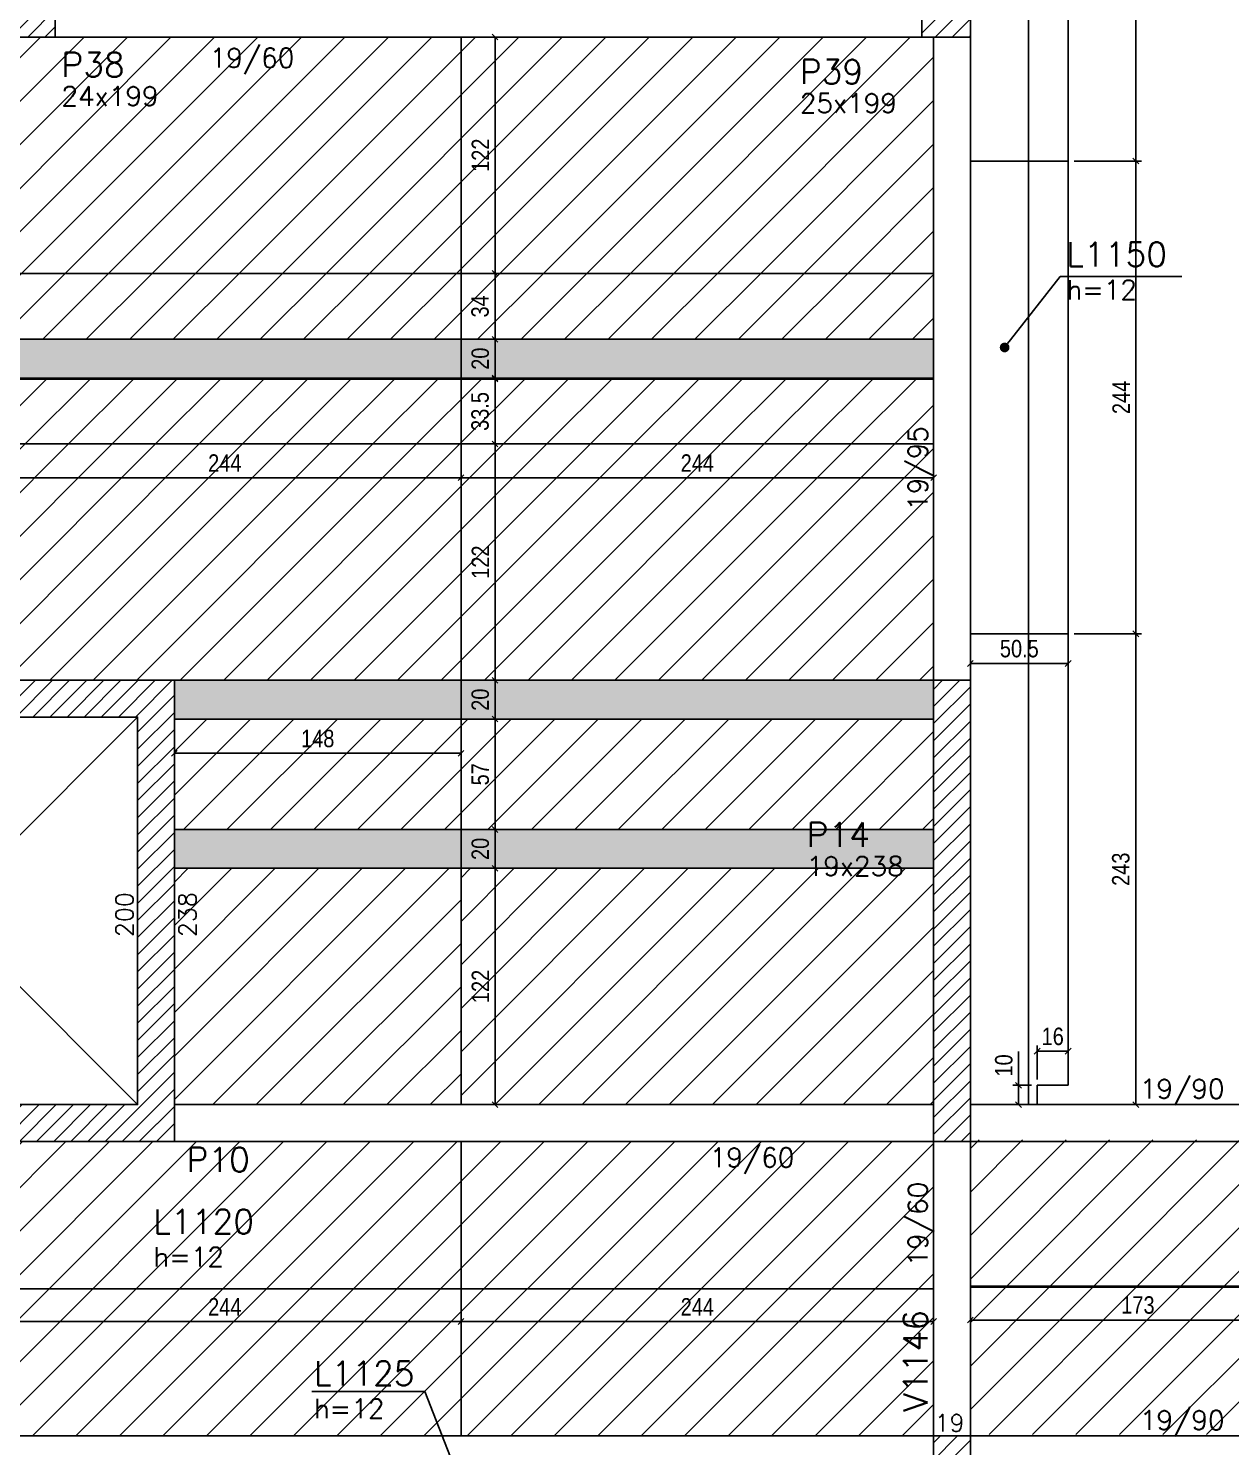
# Model space of a CAD drawing. Extents: x 1860 to 8661, y -614 to 3008.
# Drawn here: x 4075 to 4696, y 1125 to 1857 of the extents above; entities that cross this region are included whole.
import ezdxf
from ezdxf import colors
from ezdxf.entities.mleader import LeaderData, LeaderLine
from ezdxf.math import Vec2, Vec3

# ---------------------------------------------------------------- set-up
doc = ezdxf.new("R2010")
doc.units = 0
for name, color, linetype in [('242', 12, 'Continuous'), ('COTA', 241, 'Continuous'), ('F-AUX-RED', 1, 'Continuous'), ('F-LAJES', 3, 'Continuous'), ('F-LAJES-DIM', 2, 'Continuous'), ('F-LAJES-NOME', 4, 'Continuous'), ('F-PILARES-DIM', 172, 'Continuous'), ('F-PILARES-HACH', 174, 'Continuous'), ('F-PILARES-NOME', 170, 'Continuous'), ('F-PILARES-S', 170, 'Continuous'), ('F-VIGAS', 3, 'Continuous'), ('F-VIGAS-DIM', 2, 'Continuous'), ('F-VIGAS-NOME', 4, 'Continuous'), ('F-VÃO', 1, 'Continuous'), ('Painéis', 200, 'Continuous')]:
    doc.layers.add(name, color=color, linetype=linetype)
doc.layers.add('Hachura', color=251, linetype='Continuous', lineweight=9)
doc.styles.add('COTA TECNICA-50', font='techl___.ttf', dxfattribs={"height": 9})
doc.styles.add('MCP', font='romans.shx')
doc.styles.get("Standard").update_dxf_attribs({"font": 'arial.ttf'})
doc.dimstyles.new('COTA PAINEL-50', dxfattribs={"dimtxt": 9, "dimasz": 3, "dimexe": 3, "dimexo": 3, "dimgap": 3, "dimtad": 1, "dimdec": 1, "dimzin": 12, "dimdsep": 46, "dimtxsty": 'COTA TECNICA-50', "dimblk1": 'OBLIQUE', "dimblk2": 'OBLIQUE', "dimsah": 1, "dimcen": 0.9, "dimclrd": 4, "dimclre": 4, "dimclrt": 240, "dimadec": 1, "dimazin": 3, "dimtfac": 1, "dimtdec": 1, "dimtmove": 0, "dimatfit": 3, "dimfxl": 1, "dimtolj": 1, "dimtzin": 12, "dimarcsym": 0})
pattern_1 = [(45, (3946.89, 636.7516), (-4.419417, 4.419417), [])]
pattern_2 = [(45, (0, 127.807), (-11.22532, 11.22532), [])]

# ---------------------------------------------------------------- blocks, each defined once
blk = doc.blocks.new('_Dot')
at = {"color": 0, "linetype": 'ByBlock', "lineweight": -2}
blk.add_line((-0.5, 0), (-1, 0), dxfattribs=at)
at = {"color": 0, "linetype": 'ByBlock', "const_width": 0.5}
blk.add_lwpolyline([(-0.25, 0, 1), (0.25, 0, 1)], format="xyb", close=True, dxfattribs=at)
blk = doc.blocks.new('_Oblique')
at = {"color": 0, "linetype": 'ByBlock', "lineweight": -2}
blk.add_line((-0.5, -0.5), (0.5, 0.5), dxfattribs=at)
blk = doc.blocks.new('*D814')
at = {"layer": 'COTA', "color": 4, "lineweight": -2, "transparency": 16777216}
blk.add_line((4054.89, 1189.33), (4298.89, 1189.33), dxfattribs=at)
at = {"layer": 'Defpoints', "color": 0, "transparency": 16777216}
for p in [(4054.89, 1189.33), (4298.89, 1189.33), (4298.89, 1189.33)]:
    blk.add_point(p, dxfattribs=at)
at = {"layer": 'COTA', "color": 4, "lineweight": -2, "transparency": 16777216, "xscale": 3, "yscale": 3, "zscale": 3, "rotation": 180}
blk.add_blockref('_Oblique', (4054.89, 1189.33), dxfattribs=at)
at = {"layer": 'COTA', "color": 4, "lineweight": -2, "transparency": 16777216, "xscale": 3, "yscale": 3, "zscale": 3}
blk.add_blockref('_Oblique', (4298.89, 1189.33), dxfattribs=at)
at = {"layer": 'COTA', "color": 240, "transparency": 16777216, "insert": (4176.89, 1196.9), "char_height": 9, "attachment_point": 5, "style": 'COTA TECNICA-50'}
blk.add_mtext('\\A1;244', dxfattribs=at)
blk = doc.blocks.new('*D815')
at = {"layer": 'COTA', "color": 4, "lineweight": -2, "transparency": 16777216}
blk.add_line((4298.89, 1189.33), (4542.89, 1189.33), dxfattribs=at)
at = {"layer": 'Defpoints', "color": 0, "transparency": 16777216}
for p in [(4298.89, 1189.33), (4542.89, 1189.33), (4542.89, 1189.33)]:
    blk.add_point(p, dxfattribs=at)
at = {"layer": 'COTA', "color": 4, "lineweight": -2, "transparency": 16777216, "xscale": 3, "yscale": 3, "zscale": 3, "rotation": 180}
blk.add_blockref('_Oblique', (4298.89, 1189.33), dxfattribs=at)
at = {"layer": 'COTA', "color": 4, "lineweight": -2, "transparency": 16777216, "xscale": 3, "yscale": 3, "zscale": 3}
blk.add_blockref('_Oblique', (4542.89, 1189.33), dxfattribs=at)
at = {"layer": 'COTA', "color": 240, "transparency": 16777216, "insert": (4420.89, 1196.9), "char_height": 9, "attachment_point": 5, "style": 'COTA TECNICA-50'}
blk.add_mtext('\\A1;244', dxfattribs=at)
blk = doc.blocks.new('*D839')
at = {"layer": 'COTA', "color": 4, "lineweight": -2, "transparency": 16777216}
for p, q in [((4561.89, 1204.01), (4561.89, 1187.09)), ((4734.89, 1204.01), (4734.89, 1187.09)), ((4561.89, 1190.09), (4734.89, 1190.09))]:
    blk.add_line(p, q, dxfattribs=at)
at = {"layer": 'Defpoints', "color": 0, "transparency": 16777216}
for p in [(4561.89, 1207.01), (4734.89, 1207.01), (4734.89, 1190.09)]:
    blk.add_point(p, dxfattribs=at)
at = {"layer": 'COTA', "color": 4, "lineweight": -2, "transparency": 16777216, "xscale": 3, "yscale": 3, "zscale": 3, "rotation": 180}
blk.add_blockref('_Oblique', (4561.89, 1190.09), dxfattribs=at)
at = {"layer": 'COTA', "color": 4, "lineweight": -2, "transparency": 16777216, "xscale": 3, "yscale": 3, "zscale": 3}
blk.add_blockref('_Oblique', (4734.89, 1190.09), dxfattribs=at)
at = {"layer": 'COTA', "color": 240, "transparency": 16777216, "insert": (4648.39, 1197.79), "char_height": 9, "attachment_point": 5, "style": 'COTA TECNICA-50'}
blk.add_mtext('\\A1;173', dxfattribs=at)
blk = doc.blocks.new('*D922')
at = {"layer": 'COTA', "color": 4, "lineweight": -2, "transparency": 16777216}
for p, q in [((4301.89, 1423.25), (4319.43, 1423.25)), ((4316.43, 1301.25), (4316.43, 1423.25)), ((4301.89, 1301.25), (4319.43, 1301.25))]:
    blk.add_line(p, q, dxfattribs=at)
at = {"layer": 'Defpoints', "color": 0, "transparency": 16777216}
for p in [(4298.89, 1423.25), (4316.43, 1423.25), (4298.89, 1301.25)]:
    blk.add_point(p, dxfattribs=at)
at = {"layer": 'COTA', "color": 4, "lineweight": -2, "transparency": 16777216, "xscale": 3, "yscale": 3, "zscale": 3}
for p, rotation in [((4316.43, 1423.25), 90), ((4316.43, 1301.25), 270)]:
    blk.add_blockref('_Oblique', p, dxfattribs=dict(at, rotation=rotation))
at = {"layer": 'COTA', "color": 240, "transparency": 16777216, "insert": (4308.88, 1362.25), "char_height": 9, "attachment_point": 5, "rotation": 90, "style": 'COTA TECNICA-50'}
blk.add_mtext('\\A1;122', dxfattribs=at)
blk = doc.blocks.new('*D923')
at = {"layer": 'COTA', "color": 4, "lineweight": -2, "transparency": 16777216}
for p, q in [((4301.89, 1443.25), (4319.43, 1443.25)), ((4316.43, 1423.25), (4316.43, 1443.25)), ((4301.89, 1423.25), (4319.43, 1423.25))]:
    blk.add_line(p, q, dxfattribs=at)
at = {"layer": 'Defpoints', "color": 0, "transparency": 16777216}
for p in [(4298.89, 1443.25), (4316.43, 1443.25), (4298.89, 1423.25)]:
    blk.add_point(p, dxfattribs=at)
at = {"layer": 'COTA', "color": 4, "lineweight": -2, "transparency": 16777216, "xscale": 3, "yscale": 3, "zscale": 3}
for p, rotation in [((4316.43, 1443.25), 90), ((4316.43, 1423.25), 270)]:
    blk.add_blockref('_Oblique', p, dxfattribs=dict(at, rotation=rotation))
at = {"layer": 'COTA', "color": 240, "transparency": 16777216, "insert": (4308.84, 1433.25), "char_height": 9, "attachment_point": 5, "rotation": 90, "style": 'COTA TECNICA-50'}
blk.add_mtext('\\A1;20', dxfattribs=at)
blk = doc.blocks.new('*D924')
at = {"layer": 'COTA', "color": 4, "lineweight": -2, "transparency": 16777216}
for p, q in [((4301.89, 1500.25), (4319.43, 1500.25)), ((4316.43, 1443.25), (4316.43, 1500.25)), ((4301.89, 1443.25), (4319.43, 1443.25))]:
    blk.add_line(p, q, dxfattribs=at)
at = {"layer": 'Defpoints', "color": 0, "transparency": 16777216}
for p in [(4298.89, 1500.25), (4316.43, 1500.25), (4298.89, 1443.25)]:
    blk.add_point(p, dxfattribs=at)
at = {"layer": 'COTA', "color": 4, "lineweight": -2, "transparency": 16777216, "xscale": 3, "yscale": 3, "zscale": 3}
for p, rotation in [((4316.43, 1500.25), 90), ((4316.43, 1443.25), 270)]:
    blk.add_blockref('_Oblique', p, dxfattribs=dict(at, rotation=rotation))
at = {"layer": 'COTA', "color": 240, "transparency": 16777216, "insert": (4308.83, 1471.75), "char_height": 9, "attachment_point": 5, "rotation": 90, "style": 'COTA TECNICA-50'}
blk.add_mtext('\\A1;57', dxfattribs=at)
blk = doc.blocks.new('*D925')
at = {"layer": 'COTA', "color": 4, "lineweight": -2, "transparency": 16777216}
for p, q in [((4301.89, 1520.25), (4319.43, 1520.25)), ((4316.43, 1500.25), (4316.43, 1520.25)), ((4301.89, 1500.25), (4319.43, 1500.25))]:
    blk.add_line(p, q, dxfattribs=at)
at = {"layer": 'Defpoints', "color": 0, "transparency": 16777216}
for p in [(4298.89, 1520.25), (4316.43, 1520.25), (4298.89, 1500.25)]:
    blk.add_point(p, dxfattribs=at)
at = {"layer": 'COTA', "color": 4, "lineweight": -2, "transparency": 16777216, "xscale": 3, "yscale": 3, "zscale": 3}
for p, rotation in [((4316.43, 1520.25), 90), ((4316.43, 1500.25), 270)]:
    blk.add_blockref('_Oblique', p, dxfattribs=dict(at, rotation=rotation))
at = {"layer": 'COTA', "color": 240, "transparency": 16777216, "insert": (4308.84, 1510.25), "char_height": 9, "attachment_point": 5, "rotation": 90, "style": 'COTA TECNICA-50'}
blk.add_mtext('\\A1;20', dxfattribs=at)
blk = doc.blocks.new('*D926')
at = {"layer": 'COTA', "color": 4, "lineweight": -2, "transparency": 16777216}
for p, q in [((4301.89, 1642.25), (4319.43, 1642.25)), ((4316.43, 1520.25), (4316.43, 1642.25)), ((4301.89, 1520.25), (4319.43, 1520.25))]:
    blk.add_line(p, q, dxfattribs=at)
at = {"layer": 'Defpoints', "color": 0, "transparency": 16777216}
for p in [(4298.89, 1642.25), (4316.43, 1642.25), (4298.89, 1520.25)]:
    blk.add_point(p, dxfattribs=at)
at = {"layer": 'COTA', "color": 4, "lineweight": -2, "transparency": 16777216, "xscale": 3, "yscale": 3, "zscale": 3}
for p, rotation in [((4316.43, 1642.25), 90), ((4316.43, 1520.25), 270)]:
    blk.add_blockref('_Oblique', p, dxfattribs=dict(at, rotation=rotation))
at = {"layer": 'COTA', "color": 240, "transparency": 16777216, "insert": (4308.88, 1581.25), "char_height": 9, "attachment_point": 5, "rotation": 90, "style": 'COTA TECNICA-50'}
blk.add_mtext('\\A1;122', dxfattribs=at)
blk = doc.blocks.new('*D910')
at = {"layer": 'COTA', "color": 4, "lineweight": -2, "transparency": 16777216}
for p, q in [((4301.89, 1675.75), (4319.43, 1675.75)), ((4316.43, 1642.25), (4316.43, 1675.75)), ((4301.89, 1642.25), (4319.43, 1642.25))]:
    blk.add_line(p, q, dxfattribs=at)
at = {"layer": 'Defpoints', "color": 0, "transparency": 16777216}
for p in [(4298.89, 1675.75), (4316.43, 1675.75), (4298.89, 1642.25)]:
    blk.add_point(p, dxfattribs=at)
at = {"layer": 'COTA', "color": 4, "lineweight": -2, "transparency": 16777216, "xscale": 3, "yscale": 3, "zscale": 3}
for p, rotation in [((4316.43, 1675.75), 90), ((4316.43, 1642.25), 270)]:
    blk.add_blockref('_Oblique', p, dxfattribs=dict(at, rotation=rotation))
at = {"layer": 'COTA', "color": 240, "transparency": 16777216, "insert": (4308.73, 1659), "char_height": 9, "attachment_point": 5, "rotation": 90, "style": 'COTA TECNICA-50'}
blk.add_mtext('\\A1;33.5', dxfattribs=at)
blk = doc.blocks.new('*D911')
at = {"layer": 'COTA', "color": 4, "lineweight": -2, "transparency": 16777216}
for p, q in [((4301.89, 1696.25), (4319.43, 1696.25)), ((4316.43, 1676.25), (4316.43, 1696.25)), ((4301.89, 1676.25), (4319.43, 1676.25))]:
    blk.add_line(p, q, dxfattribs=at)
at = {"layer": 'Defpoints', "color": 0, "transparency": 16777216}
for p in [(4298.89, 1696.25), (4316.43, 1696.25), (4298.89, 1676.25)]:
    blk.add_point(p, dxfattribs=at)
at = {"layer": 'COTA', "color": 4, "lineweight": -2, "transparency": 16777216, "xscale": 3, "yscale": 3, "zscale": 3}
for p, rotation in [((4316.43, 1696.25), 90), ((4316.43, 1676.25), 270)]:
    blk.add_blockref('_Oblique', p, dxfattribs=dict(at, rotation=rotation))
at = {"layer": 'COTA', "color": 240, "transparency": 16777216, "insert": (4308.84, 1686.25), "char_height": 9, "attachment_point": 5, "rotation": 90, "style": 'COTA TECNICA-50'}
blk.add_mtext('\\A1;20', dxfattribs=at)
blk = doc.blocks.new('*D912')
at = {"layer": 'COTA', "color": 4, "lineweight": -2, "transparency": 16777216}
for p, q in [((4301.89, 1730.25), (4319.43, 1730.25)), ((4316.43, 1696.25), (4316.43, 1730.25)), ((4301.89, 1696.25), (4319.43, 1696.25))]:
    blk.add_line(p, q, dxfattribs=at)
at = {"layer": 'Defpoints', "color": 0, "transparency": 16777216}
for p in [(4298.89, 1730.25), (4316.43, 1730.25), (4298.89, 1696.25)]:
    blk.add_point(p, dxfattribs=at)
at = {"layer": 'COTA', "color": 4, "lineweight": -2, "transparency": 16777216, "xscale": 3, "yscale": 3, "zscale": 3}
for p, rotation in [((4316.43, 1730.25), 90), ((4316.43, 1696.25), 270)]:
    blk.add_blockref('_Oblique', p, dxfattribs=dict(at, rotation=rotation))
at = {"layer": 'COTA', "color": 240, "transparency": 16777216, "insert": (4308.73, 1713.25), "char_height": 9, "attachment_point": 5, "rotation": 90, "style": 'COTA TECNICA-50'}
blk.add_mtext('\\A1;34', dxfattribs=at)
blk = doc.blocks.new('*D913')
at = {"layer": 'COTA', "color": 4, "lineweight": -2, "transparency": 16777216}
for p, q in [((4301.89, 1852.25), (4319.43, 1852.25)), ((4316.43, 1730.25), (4316.43, 1852.25)), ((4301.89, 1730.25), (4319.43, 1730.25))]:
    blk.add_line(p, q, dxfattribs=at)
at = {"layer": 'Defpoints', "color": 0, "transparency": 16777216}
for p in [(4298.89, 1852.25), (4316.43, 1852.25), (4298.89, 1730.25)]:
    blk.add_point(p, dxfattribs=at)
at = {"layer": 'COTA', "color": 4, "lineweight": -2, "transparency": 16777216, "xscale": 3, "yscale": 3, "zscale": 3}
for p, rotation in [((4316.43, 1852.25), 90), ((4316.43, 1730.25), 270)]:
    blk.add_blockref('_Oblique', p, dxfattribs=dict(at, rotation=rotation))
at = {"layer": 'COTA', "color": 240, "transparency": 16777216, "insert": (4308.88, 1791.25), "char_height": 9, "attachment_point": 5, "rotation": 90, "style": 'COTA TECNICA-50'}
blk.add_mtext('\\A1;122', dxfattribs=at)
blk = doc.blocks.new('*D916')
at = {"layer": 'COTA', "color": 4, "lineweight": -2, "transparency": 16777216}
for p, q in [((4054.89, 1639.25), (4054.89, 1621.82)), ((4298.89, 1639.25), (4298.89, 1621.82)), ((4054.89, 1624.82), (4298.89, 1624.82))]:
    blk.add_line(p, q, dxfattribs=at)
at = {"layer": 'Defpoints', "color": 0, "transparency": 16777216}
for p in [(4054.89, 1642.25), (4298.89, 1642.25), (4298.89, 1624.82)]:
    blk.add_point(p, dxfattribs=at)
at = {"layer": 'COTA', "color": 4, "lineweight": -2, "transparency": 16777216, "xscale": 3, "yscale": 3, "zscale": 3, "rotation": 180}
blk.add_blockref('_Oblique', (4054.89, 1624.82), dxfattribs=at)
at = {"layer": 'COTA', "color": 4, "lineweight": -2, "transparency": 16777216, "xscale": 3, "yscale": 3, "zscale": 3}
blk.add_blockref('_Oblique', (4298.89, 1624.82), dxfattribs=at)
at = {"layer": 'COTA', "color": 240, "transparency": 16777216, "insert": (4176.89, 1632.39), "char_height": 9, "attachment_point": 5, "style": 'COTA TECNICA-50'}
blk.add_mtext('\\A1;244', dxfattribs=at)
blk = doc.blocks.new('*D917')
at = {"layer": 'COTA', "color": 4, "lineweight": -2, "transparency": 16777216}
for p, q in [((4298.89, 1639.25), (4298.89, 1621.82)), ((4542.89, 1639.25), (4542.89, 1621.82)), ((4298.89, 1624.82), (4542.89, 1624.82))]:
    blk.add_line(p, q, dxfattribs=at)
at = {"layer": 'Defpoints', "color": 0, "transparency": 16777216}
for p in [(4298.89, 1642.25), (4542.89, 1642.25), (4542.89, 1624.82)]:
    blk.add_point(p, dxfattribs=at)
at = {"layer": 'COTA', "color": 4, "lineweight": -2, "transparency": 16777216, "xscale": 3, "yscale": 3, "zscale": 3, "rotation": 180}
blk.add_blockref('_Oblique', (4298.89, 1624.82), dxfattribs=at)
at = {"layer": 'COTA', "color": 4, "lineweight": -2, "transparency": 16777216, "xscale": 3, "yscale": 3, "zscale": 3}
blk.add_blockref('_Oblique', (4542.89, 1624.82), dxfattribs=at)
at = {"layer": 'COTA', "color": 240, "transparency": 16777216, "insert": (4420.89, 1632.39), "char_height": 9, "attachment_point": 5, "style": 'COTA TECNICA-50'}
blk.add_mtext('\\A1;244', dxfattribs=at)
blk = doc.blocks.new('*D918')
at = {"layer": 'COTA', "color": 4, "lineweight": -2, "transparency": 16777216}
for p, q in [((4150.89, 1497.25), (4150.89, 1479.59)), ((4298.89, 1497.25), (4298.89, 1479.59)), ((4150.89, 1482.59), (4298.89, 1482.59))]:
    blk.add_line(p, q, dxfattribs=at)
at = {"layer": 'Defpoints', "color": 0, "transparency": 16777216}
for p in [(4150.89, 1500.25), (4298.89, 1500.25), (4298.89, 1482.59)]:
    blk.add_point(p, dxfattribs=at)
at = {"layer": 'COTA', "color": 4, "lineweight": -2, "transparency": 16777216, "xscale": 3, "yscale": 3, "zscale": 3, "rotation": 180}
blk.add_blockref('_Oblique', (4150.89, 1482.59), dxfattribs=at)
at = {"layer": 'COTA', "color": 4, "lineweight": -2, "transparency": 16777216, "xscale": 3, "yscale": 3, "zscale": 3}
blk.add_blockref('_Oblique', (4298.89, 1482.59), dxfattribs=at)
at = {"layer": 'COTA', "color": 240, "transparency": 16777216, "insert": (4224.89, 1490.17), "char_height": 9, "attachment_point": 5, "style": 'COTA TECNICA-50'}
blk.add_mtext('\\A1;148', dxfattribs=at)
blk = doc.blocks.new('*D1080')
at = {"layer": 'COTA', "color": 4, "lineweight": -2, "transparency": 16777216}
for p, q in [((4596.39, 1314.25), (4596.39, 1331.84)), ((4612.39, 1328.84), (4596.39, 1328.84)), ((4612.39, 1314.25), (4612.39, 1331.84))]:
    blk.add_line(p, q, dxfattribs=at)
at = {"layer": 'Defpoints', "color": 0, "transparency": 16777216}
for p in [(4596.39, 1328.84), (4596.39, 1311.25), (4612.39, 1311.25)]:
    blk.add_point(p, dxfattribs=at)
at = {"layer": 'COTA', "color": 4, "lineweight": -2, "transparency": 16777216, "xscale": 3, "yscale": 3, "zscale": 3, "rotation": 180}
blk.add_blockref('_Oblique', (4596.39, 1328.84), dxfattribs=at)
at = {"layer": 'COTA', "color": 4, "lineweight": -2, "transparency": 16777216, "xscale": 3, "yscale": 3, "zscale": 3}
blk.add_blockref('_Oblique', (4612.39, 1328.84), dxfattribs=at)
at = {"layer": 'COTA', "color": 240, "transparency": 16777216, "insert": (4604.39, 1336.43), "char_height": 9, "attachment_point": 5, "style": 'COTA TECNICA-50'}
blk.add_mtext('\\A1;16', dxfattribs=at)
blk = doc.blocks.new('*D1079')
at = {"layer": 'COTA', "color": 4, "lineweight": -2, "transparency": 16777216}
for p, q in [((4586.75, 1311.25), (4586.75, 1328.74)), ((4593.39, 1311.25), (4583.75, 1311.25)), ((4586.75, 1301.25), (4586.75, 1311.25)), ((4593.39, 1301.25), (4583.75, 1301.25))]:
    blk.add_line(p, q, dxfattribs=at)
at = {"layer": 'Defpoints', "color": 0, "transparency": 16777216}
for p in [(4586.75, 1311.25), (4596.39, 1311.25), (4596.39, 1301.25)]:
    blk.add_point(p, dxfattribs=at)
at = {"layer": 'COTA', "color": 4, "lineweight": -2, "transparency": 16777216, "xscale": 3, "yscale": 3, "zscale": 3}
for p, rotation in [((4586.75, 1311.25), 90), ((4586.75, 1301.25), 270)]:
    blk.add_blockref('_Oblique', p, dxfattribs=dict(at, rotation=rotation))
at = {"layer": 'COTA', "color": 240, "transparency": 16777216, "insert": (4579.16, 1321.5), "char_height": 9, "attachment_point": 5, "rotation": 90, "style": 'COTA TECNICA-50'}
blk.add_mtext('\\A1;10', dxfattribs=at)
blk = doc.blocks.new('*D1081')
at = {"layer": 'COTA', "color": 4, "lineweight": -2, "transparency": 16777216}
for p, q in [((4615.39, 1544.25), (4650.28, 1544.25)), ((4647.28, 1301.25), (4647.28, 1544.25)), ((4599.39, 1301.25), (4650.28, 1301.25))]:
    blk.add_line(p, q, dxfattribs=at)
at = {"layer": 'Defpoints', "color": 0, "transparency": 16777216}
for p in [(4612.39, 1544.25), (4647.28, 1544.25), (4596.39, 1301.25)]:
    blk.add_point(p, dxfattribs=at)
at = {"layer": 'COTA', "color": 4, "lineweight": -2, "transparency": 16777216, "xscale": 3, "yscale": 3, "zscale": 3}
for p, rotation in [((4647.28, 1544.25), 90), ((4647.28, 1301.25), 270)]:
    blk.add_blockref('_Oblique', p, dxfattribs=dict(at, rotation=rotation))
at = {"layer": 'COTA', "color": 240, "transparency": 16777216, "insert": (4639.58, 1422.75), "char_height": 9, "attachment_point": 5, "rotation": 90, "style": 'COTA TECNICA-50'}
blk.add_mtext('\\A1;243', dxfattribs=at)
blk = doc.blocks.new('*D1082')
at = {"layer": 'COTA', "color": 4, "lineweight": -2, "transparency": 16777216}
for p, q in [((4615.39, 1788.25), (4650.28, 1788.25)), ((4647.28, 1544.25), (4647.28, 1788.25)), ((4615.39, 1544.25), (4650.28, 1544.25))]:
    blk.add_line(p, q, dxfattribs=at)
at = {"layer": 'Defpoints', "color": 0, "transparency": 16777216}
for p in [(4612.39, 1788.25), (4647.28, 1788.25), (4612.39, 1544.25)]:
    blk.add_point(p, dxfattribs=at)
at = {"layer": 'COTA', "color": 4, "lineweight": -2, "transparency": 16777216, "xscale": 3, "yscale": 3, "zscale": 3}
for p, rotation in [((4647.28, 1788.25), 90), ((4647.28, 1544.25), 270)]:
    blk.add_blockref('_Oblique', p, dxfattribs=dict(at, rotation=rotation))
at = {"layer": 'COTA', "color": 240, "transparency": 16777216, "insert": (4639.71, 1666.25), "char_height": 9, "attachment_point": 5, "rotation": 90, "style": 'COTA TECNICA-50'}
blk.add_mtext('\\A1;244', dxfattribs=at)
blk = doc.blocks.new('*D1083')
at = {"layer": 'COTA', "color": 4, "lineweight": -2, "transparency": 16777216}
for p, q in [((4615.39, 2032.25), (4650.28, 2032.25)), ((4647.28, 1788.25), (4647.28, 2032.25)), ((4615.39, 1788.25), (4650.28, 1788.25))]:
    blk.add_line(p, q, dxfattribs=at)
at = {"layer": 'Defpoints', "color": 0, "transparency": 16777216}
for p in [(4612.39, 2032.25), (4647.28, 2032.25), (4612.39, 1788.25)]:
    blk.add_point(p, dxfattribs=at)
at = {"layer": 'COTA', "color": 4, "lineweight": -2, "transparency": 16777216, "xscale": 3, "yscale": 3, "zscale": 3}
for p, rotation in [((4647.28, 2032.25), 90), ((4647.28, 1788.25), 270)]:
    blk.add_blockref('_Oblique', p, dxfattribs=dict(at, rotation=rotation))
at = {"layer": 'COTA', "color": 240, "transparency": 16777216, "insert": (4639.71, 1910.25), "char_height": 9, "attachment_point": 5, "rotation": 90, "style": 'COTA TECNICA-50'}
blk.add_mtext('\\A1;244', dxfattribs=at)
blk = doc.blocks.new('*D1089')
at = {"layer": 'COTA', "color": 4, "lineweight": -2, "transparency": 16777216}
for p, q in [((4561.89, 1541.25), (4561.89, 1525.95)), ((4612.39, 1541.25), (4612.39, 1525.95)), ((4561.89, 1528.95), (4612.39, 1528.95))]:
    blk.add_line(p, q, dxfattribs=at)
at = {"layer": 'Defpoints', "color": 0, "transparency": 16777216}
for p in [(4561.89, 1544.25), (4612.39, 1544.25), (4612.39, 1528.95)]:
    blk.add_point(p, dxfattribs=at)
at = {"layer": 'COTA', "color": 4, "lineweight": -2, "transparency": 16777216, "xscale": 3, "yscale": 3, "zscale": 3, "rotation": 180}
blk.add_blockref('_Oblique', (4561.89, 1528.95), dxfattribs=at)
at = {"layer": 'COTA', "color": 4, "lineweight": -2, "transparency": 16777216, "xscale": 3, "yscale": 3, "zscale": 3}
blk.add_blockref('_Oblique', (4612.39, 1528.95), dxfattribs=at)
at = {"layer": 'COTA', "color": 240, "transparency": 16777216, "insert": (4587.14, 1536.55), "char_height": 9, "attachment_point": 5, "style": 'COTA TECNICA-50'}
blk.add_mtext('\\A1;50.5', dxfattribs=at)

msp = doc.modelspace()

# ---------------------------------------------------------------- hatches: boundary and pattern name
at = {"layer": 'F-PILARES-HACH', "linetype": 'Continuous'}
h = msp.add_hatch(dxfattribs=at)
h.set_pattern_fill('ANSI31', color=256, scale=50, style=0)
h.set_pattern_definition(pattern_1)
h.paths.add_polyline_path([(4065.39, 1852.25), (4089.39, 1852.25), (4089.39, 2051.25), (4065.39, 2051.25)], flags=16)
h = msp.add_hatch(dxfattribs=at)
h.set_pattern_fill('ANSI31', color=256, scale=50, style=0)
h.set_pattern_definition(pattern_1)
h.paths.add_polyline_path([(4536.89, 1852.25), (4561.89, 1852.25), (4561.89, 2051.25), (4536.89, 2051.25)], flags=16)
h = msp.add_hatch(dxfattribs=at)
h.set_pattern_fill('ANSI31', color=256, scale=50, style=0)
h.set_pattern_definition(pattern_1)
h.paths.add_polyline_path([(4150.89, 1282.25), (4150.89, 1520.25), (3912.89, 1520.25), (3912.89, 1501.25), (4131.89, 1501.25), (4131.89, 1301.25), (3912.89, 1301.25), (3912.89, 1282.25)], flags=16)
h = msp.add_hatch(dxfattribs=at)
h.set_pattern_fill('ANSI31', color=256, scale=50, style=0)
h.set_pattern_definition(pattern_1)
h.paths.add_polyline_path([(4542.89, 1282.25), (4561.89, 1282.25), (4561.89, 1520.25), (4542.89, 1520.25)], flags=16)
h = msp.add_hatch(dxfattribs=at)
h.set_pattern_fill('ANSI31', color=256, scale=50, style=0)
h.set_pattern_definition(pattern_1)
h.paths.add_polyline_path([(4561.89, 661.25), (4561.89, 1130.25), (4542.89, 1130.25), (4542.89, 680.25), (4322.89, 680.25), (4322.89, 661.25)], flags=16)
at = {"layer": 'Hachura', "linetype": 'ByBlock'}
h = msp.add_hatch(dxfattribs=at)
h.set_pattern_fill('ANSI31', color=256, scale=5)
h.set_pattern_definition(pattern_2)
h.paths.add_polyline_path([(4054.89, 1852.25), (3932.89, 1852.25), (3932.89, 1730.25), (4054.89, 1730.25)])
h.paths.add_polyline_path([(4054.89, 1642.25), (3932.89, 1642.25), (3932.89, 1520.25), (4054.89, 1520.25)])
h.paths.add_polyline_path([(4054.89, 1642.25), (4054.89, 1520.25), (4150.89, 1520.25), (4298.89, 1520.25), (4298.89, 1642.25)])
h.paths.add_polyline_path([(4298.89, 1730.25), (4298.89, 1852.25), (4212.39, 1852.25), (4089.39, 1852.25), (4065.39, 1852.25), (4054.89, 1852.25), (4054.89, 1730.25)])
h.paths.add_polyline_path([(4542.89, 1730.25), (4542.89, 1852.25), (4536.89, 1852.25), (4298.89, 1852.25), (4298.89, 1730.25)])
h.paths.add_polyline_path([(4542.89, 1520.25), (4542.89, 1642.25), (4298.89, 1642.25), (4298.89, 1520.25)])
h.paths.add_polyline_path([(3746.89, 1642.25), (3746.89, 1520.25), (3912.89, 1520.25), (3932.89, 1520.25), (3932.89, 1642.25)])
h.paths.add_polyline_path([(3932.89, 1730.25), (3932.89, 1852.25), (3746.89, 1852.25), (3746.89, 1730.25)])
h = msp.add_hatch(dxfattribs=at)
h.set_pattern_fill('ANSI31', color=256, scale=5)
h.set_pattern_definition(pattern_2)
h.paths.add_polyline_path([(3932.89, 1696.25), (3932.89, 1730.25), (3746.89, 1730.25), (3746.89, 1696.25)])
h.paths.add_polyline_path([(3746.89, 1675.75), (3746.89, 1642.25), (3932.89, 1642.25), (3932.89, 1675.75)])
h.paths.add_polyline_path([(3932.89, 1675.75), (3932.89, 1642.25), (4054.89, 1642.25), (4054.89, 1675.75)])
h.paths.add_polyline_path([(3932.89, 1730.25), (3932.89, 1696.25), (4054.89, 1696.25), (4054.89, 1730.25)])
h.paths.add_polyline_path([(4054.89, 1730.25), (4054.89, 1696.25), (4298.89, 1696.25), (4298.89, 1730.25)])
h.paths.add_polyline_path([(4054.89, 1675.75), (4054.89, 1642.25), (4298.89, 1642.25), (4298.89, 1675.75)])
h.paths.add_polyline_path([(4542.89, 1642.25), (4542.89, 1675.75), (4298.89, 1675.75), (4298.89, 1642.25)])
h.paths.add_polyline_path([(4298.89, 1730.25), (4298.89, 1696.25), (4542.89, 1696.25), (4542.89, 1730.25)])
h.paths.add_polyline_path([(4542.89, 1301.25), (4542.89, 1423.25), (4298.89, 1423.25), (4298.89, 1301.25)])
h.paths.add_polyline_path([(3829.89, 1301.25), (3912.89, 1301.25), (3912.89, 1500.25), (3829.89, 1500.25)])
h.paths.add_polyline_path([(3829.89, 1500.25), (3746.89, 1500.25), (3746.89, 1301.25), (3829.89, 1301.25)])
h = msp.add_hatch(color=256, dxfattribs=at)
h.dxf.hatch_style = 1
h.paths.add_polyline_path([(3932.89, 1696.25), (3746.89, 1696.25), (3746.89, 1676.25), (3932.89, 1676.25)])
h.paths.add_polyline_path([(4054.89, 1696.25), (3932.89, 1696.25), (3932.89, 1676.25), (4054.89, 1676.25)])
h.paths.add_polyline_path([(4298.89, 1696.25), (4054.89, 1696.25), (4054.89, 1676.25), (4298.89, 1676.25)])
h.paths.add_polyline_path([(4542.89, 1696.25), (4298.89, 1696.25), (4298.89, 1676.25), (4542.89, 1676.25)])
h.paths.add_polyline_path([(4542.89, 1520.25), (4150.89, 1520.25), (4150.89, 1500.25), (4542.89, 1500.25)])
h.paths.add_polyline_path([(3912.89, 1520.25), (3746.89, 1520.25), (3746.89, 1500.25), (3912.89, 1500.25), (3912.89, 1501.25)])
h.paths.add_polyline_path([(3912.89, 1502.07), (3912.89, 1519.43), (3899.39, 1519.43), (3899.39, 1502.07)], flags=9)
h = msp.add_hatch(dxfattribs=at)
h.set_pattern_fill('ANSI31', color=256, scale=5)
h.set_pattern_definition([(45, (31.793, 80.894), (-11.22532, 11.22532), [])])
h.paths.add_polyline_path([(4298.89, 1301.25), (4298.89, 1423.25), (4150.89, 1423.25), (4150.89, 1301.25)])
h.paths.add_polyline_path([(4150.89, 1500.25), (4150.89, 1443.25), (4298.89, 1443.25), (4298.89, 1500.25)])
h.paths.add_polyline_path([(4298.89, 1500.25), (4298.89, 1443.25), (4542.89, 1443.25), (4542.89, 1500.25)])
h = msp.add_hatch(color=256, dxfattribs=at)
h.dxf.hatch_style = 1
h.paths.add_polyline_path([(4298.89, 1443.25), (4150.89, 1443.25), (4150.89, 1423.25), (4298.89, 1423.25)])
h.paths.add_polyline_path([(4542.89, 1443.25), (4298.89, 1443.25), (4298.89, 1423.25), (4542.89, 1423.25)])
h = msp.add_hatch(dxfattribs=at)
h.set_pattern_fill('ANSI31', color=256, scale=5)
h.set_pattern_definition([(45, (-204.658, 80.894), (-11.22532, 11.22532), [])])
h.paths.add_polyline_path([(3502.89, 1282.25), (3409.89, 1282.25), (3406.89, 1282.25), (3406.89, 1206.25), (3502.89, 1206.25)])
h.paths.add_polyline_path([(3502.89, 1206.25), (3406.89, 1206.25), (3406.89, 1130.25), (3502.89, 1130.25)])
h.paths.add_polyline_path([(3502.89, 1206.25), (3502.89, 1130.25), (3727.89, 1130.25), (3746.89, 1130.25), (3746.89, 1206.25)])
h.paths.add_polyline_path([(3746.89, 1206.25), (3746.89, 1282.25), (3727.89, 1282.25), (3502.89, 1282.25), (3502.89, 1206.25)])
h.paths.add_polyline_path([(3932.89, 1206.25), (3932.89, 1282.25), (3912.89, 1282.25), (3746.89, 1282.25), (3746.89, 1206.25)])
h.paths.add_polyline_path([(3932.89, 1130.25), (3932.89, 1206.25), (3746.89, 1206.25), (3746.89, 1130.25)])
h.paths.add_polyline_path([(4054.89, 1130.25), (4054.89, 1206.25), (3932.89, 1206.25), (3932.89, 1130.25), (3946.89, 1130.25), (3965.89, 1130.25)])
h.paths.add_polyline_path([(4054.89, 1206.25), (4054.89, 1282.25), (3932.89, 1282.25), (3932.89, 1206.25)])
h.paths.add_polyline_path([(4054.89, 1206.25), (4054.89, 1130.25), (4214.39, 1130.25), (4298.89, 1130.25), (4298.89, 1206.25)])
h.paths.add_polyline_path([(4298.89, 1206.25), (4298.89, 1282.25), (4150.89, 1282.25), (4054.89, 1282.25), (4054.89, 1206.25)])
h.paths.add_polyline_path([(4298.89, 1282.25), (4298.89, 1206.25), (4542.89, 1206.25), (4542.89, 1282.25)])
h.paths.add_polyline_path([(4298.89, 1206.25), (4298.89, 1130.25), (4392.39, 1130.25), (4542.89, 1130.25), (4542.89, 1206.25)])
h = msp.add_hatch(dxfattribs=at)
h.set_pattern_fill('ANSI31', color=256, scale=5)
h.set_pattern_definition([(45, (-204.658, 81.65), (-11.22532, 11.22532), [])])
h.paths.add_polyline_path([(4561.89, 1207.01), (4561.89, 1131.01), (4734.89, 1131.01), (4734.89, 1207.01)])
h.paths.add_polyline_path([(4734.89, 1207.01), (4734.89, 1131.01), (4963.48, 1131.01), (4963.48, 1164.36), (4963.48, 1164.36), (4975.48, 1164.36), (4975.48, 1131.01), (4978.89, 1131.01), (4978.89, 1207.01)])
h.paths.add_polyline_path([(5222.89, 1131.01), (5222.89, 1207.01), (4978.89, 1207.01), (4978.89, 1131.01), (5023.48, 1131.01)])
h.paths.add_polyline_path([(5222.89, 1207.51), (5222.89, 1283.01), (4978.89, 1283.01), (4978.89, 1207.51)])
h.paths.add_polyline_path([(4975.48, 1249.66), (4963.48, 1249.66), (4963.48, 1283.01), (4734.89, 1283.01), (4734.89, 1207.51), (4978.89, 1207.51), (4978.89, 1283.01), (4975.48, 1283.01)])
h.paths.add_polyline_path([(4672.77, 1241.15), (4734.89, 1241.15), (4734.89, 1283.01), (4561.89, 1283.01), (4561.89, 1207.51), (4734.89, 1207.51), (4734.89, 1241.15)])

# ---------------------------------------------------------------- linework, layer by layer
at = {"layer": '242', "linetype": 'Continuous'}
for p, q in [((4552.39, 1401.25), (4552.39, 1401.25)), ((4141.39, 1291.75), (4141.39, 1291.75))]:
    msp.add_line(p, q, dxfattribs=at)
at = {"layer": 'F-LAJES', "linetype": 'Continuous'}
msp.add_line((4591.89, 2032.25), (4591.89, 1301.25), dxfattribs=at)
at = {"layer": 'F-PILARES-S', "linetype": 'Continuous'}
for points in [[(4065.39, 1852.25), (4089.39, 1852.25), (4089.39, 2051.25), (4065.39, 2051.25), (4065.39, 1852.25)], [(4536.89, 1852.25), (4561.89, 1852.25), (4561.89, 2051.25), (4536.89, 2051.25), (4536.89, 1852.25)], [(4150.89, 1282.25), (4150.89, 1520.25), (3912.89, 1520.25), (3912.89, 1501.25), (4131.89, 1501.25), (4131.89, 1301.25), (3912.89, 1301.25), (3912.89, 1282.25), (4150.89, 1282.25)], [(4542.89, 1282.25), (4561.89, 1282.25), (4561.89, 1520.25), (4542.89, 1520.25), (4542.89, 1282.25)], [(4561.89, 661.25), (4561.89, 1130.25), (4542.89, 1130.25), (4542.89, 680.25), (4322.89, 680.25), (4322.89, 661.25), (4561.89, 661.25)]]:
    msp.add_lwpolyline(points, dxfattribs=at)
at = {"layer": 'F-VIGAS'}
for points in [[(4089.39, 1852.25), (4212.39, 1852.25)], [(4212.39, 1852.25), (4536.89, 1852.25)], [(4542.89, 1852.25), (4542.89, 1520.25)], [(4561.89, 1520.25), (4561.89, 1852.25)], [(4542.89, 1301.25), (4150.89, 1301.25)], [(5222.89, 1301.25), (4561.89, 1301.25)], [(4150.89, 1282.25), (4542.89, 1282.25)], [(4542.89, 1282.25), (4542.89, 1130.25)], [(4561.89, 1130.25), (4561.89, 1282.25)], [(4561.89, 1282.25), (5222.89, 1282.25)], [(4214.39, 1130.25), (3965.89, 1130.25)], [(4392.39, 1130.25), (4214.39, 1130.25)], [(4542.89, 1130.25), (4392.39, 1130.25)], [(5222.89, 1130.25), (4561.89, 1130.25)]]:
    msp.add_lwpolyline(points, dxfattribs=at)
at = {"layer": 'F-VÃO'}
for p, q in [((3931.89, 1301.25), (4131.89, 1501.25)), ((3931.89, 1501.25), (4131.89, 1301.25))]:
    msp.add_line(p, q, dxfattribs=at)
at = {"layer": 'Painéis'}
for p, q in [((4612.39, 2032.25), (4612.39, 1311.25)), ((4561.89, 1788.25), (4612.39, 1788.25)), ((4542.89, 1642.25), (3746.89, 1642.25)), ((4561.89, 1544.25), (4612.39, 1544.25)), ((4542.89, 1520.25), (4150.89, 1520.25)), ((4542.89, 1500.25), (4150.89, 1500.25)), ((4612.39, 1311.25), (4596.39, 1311.25)), ((4596.39, 1311.25), (4596.39, 1301.25))]:
    msp.add_line(p, q, dxfattribs=at)
for points in [[(4298.89, 1852.25), (4298.89, 1301.25)], [(3746.89, 1730.25), (4542.89, 1730.25)], [(3746.89, 1696.25), (4542.89, 1696.25)], [(3746.89, 1676.25), (4542.89, 1676.25)], [(3746.89, 1675.75), (4542.89, 1675.75)], [(4542.89, 1443.25), (4150.89, 1443.25)], [(4542.89, 1423.25), (4150.89, 1423.25)], [(4298.89, 1282.25), (4298.89, 1130.25)], [(4542.89, 1206.25), (3406.89, 1206.25)], [(5222.89, 1207.51), (4561.89, 1207.51)], [(5222.89, 1207.01), (4561.89, 1207.01)]]:
    msp.add_lwpolyline(points, dxfattribs=at)

# ---------------------------------------------------------------- texts
at = {"layer": 'F-LAJES-DIM', "linetype": 'Continuous', "style": 'MCP'}
for p in [(4611.45, 1716.85), (4140.01, 1217.65), (4222.91, 1139.36)]:
    msp.add_text('h=12', height=10, dxfattribs=at).set_placement(p)
at = {"layer": 'F-LAJES-NOME', "linetype": 'Continuous', "style": 'MCP'}
for s, p in [('L1150', (4611.45, 1733.85)), ('L1120', (4140.01, 1234.65)), ('L1125', (4222.91, 1156.36))]:
    msp.add_text(s, height=12.5, dxfattribs=at).set_placement(p)
at = {"layer": 'F-PILARES-DIM', "linetype": 'Continuous', "style": 'MCP'}
for s, height, p in [('24x199', 10, (4092.58, 1816.74)), ('25x199', 10, (4473.83, 1813.1)), ('19x238', 10, (4477.35, 1419.35)), ('19', 9, (4543.39, 1132.5))]:
    msp.add_text(s, height=height, dxfattribs=at).set_placement(p)
for s, p in [('200', (4129.64, 1387.75)), ('238', (4162.14, 1387.75))]:
    msp.add_text(s, height=9, rotation=90, dxfattribs=at).set_placement(p)
at = {"layer": 'F-PILARES-NOME', "linetype": 'Continuous', "style": 'MCP'}
for s, p in [('P38', (4092.58, 1831.74)), ('P39', (4473.83, 1828.1)), ('P14', (4477.35, 1434.35)), ('P10', (4157.14, 1266.63))]:
    msp.add_text(s, height=12.5, dxfattribs=at).set_placement(p)
at = {"layer": 'F-VIGAS-DIM', "linetype": 'Continuous', "style": 'MCP'}
for s, p in [('19/60', (4169.11, 1836.48)), ('19/90', (4649.39, 1304.38)), ('19/60', (4427.29, 1268.96)), ('19/90', (4649.39, 1133.38))]:
    msp.add_text(s, height=10, dxfattribs=at).set_placement(p)
for s, p in [('19/95', (4539.77, 1607.75)), ('19/60', (4539.77, 1217.75))]:
    msp.add_text(s, height=10, rotation=90, dxfattribs=at).set_placement(p)
at = {"layer": 'F-VIGAS-NOME', "linetype": 'Continuous', "style": 'MCP'}
msp.add_text('V1146', height=12.5, rotation=90, dxfattribs=at).set_placement((4539.77, 1142.75))

# ---------------------------------------------------------------- dimensions: what is measured, and where the dimension line sits
at = {"layer": 'COTA'}
for base, p1, p2, picture, middle in [((4647.28, 2032.25), (4612.39, 1788.25), (4612.39, 2032.25), '*D1083', (4639.71, 1910.25)), ((4316.43, 1852.25), (4298.89, 1730.25), (4298.89, 1852.25), '*D913', (4308.88, 1791.25)), ((4647.28, 1788.25), (4612.39, 1544.25), (4612.39, 1788.25), '*D1082', (4639.71, 1666.25)), ((4316.43, 1730.25), (4298.89, 1696.25), (4298.89, 1730.25), '*D912', (4308.73, 1713.25)), ((4316.43, 1675.75), (4298.89, 1642.25), (4298.89, 1675.75), '*D910', (4308.73, 1659)), ((4316.43, 1642.25), (4298.89, 1520.25), (4298.89, 1642.25), '*D926', (4308.88, 1581.25)), ((4316.43, 1520.25), (4298.89, 1500.25), (4298.89, 1520.25), '*D925', (4308.84, 1510.25)), ((4316.43, 1500.25), (4298.89, 1443.25), (4298.89, 1500.25), '*D924', (4308.83, 1471.75)), ((4316.43, 1443.25), (4298.89, 1423.25), (4298.89, 1443.25), '*D923', (4308.84, 1433.25))]:
    dim = msp.add_linear_dim(base=base, p1=p1, p2=p2, angle=90, dimstyle='COTA PAINEL-50', override={"dimtmove": 1}, dxfattribs=at)
    dim.commit()
    dim.dimension.update_dxf_attribs({"geometry": picture, "text_midpoint": middle})
for base, p1, p2, angle, picture, middle in [((4316.43, 1696.25), (4298.89, 1676.25), (4298.89, 1696.25), 90, '*D911', (4308.84, 1686.25)), ((4647.28, 1544.25), (4596.39, 1301.25), (4612.39, 1544.25), 90, '*D1081', (4639.58, 1422.75)), ((4316.43, 1423.25), (4298.89, 1301.25), (4298.89, 1423.25), 90, '*D922', (4308.88, 1362.25)), ((4586.75, 1311.25), (4596.39, 1301.25), (4596.39, 1311.25), 270, '*D1079', (4579.16, 1321.5))]:
    dim = msp.add_linear_dim(base=base, p1=p1, p2=p2, angle=angle, dimstyle='COTA PAINEL-50', dxfattribs=at)
    dim.commit()
    dim.dimension.update_dxf_attribs({"geometry": picture, "text_midpoint": middle})
for base, p1, p2, picture, middle in [((4298.89, 1624.82), (4054.89, 1642.25), (4298.89, 1642.25), '*D916', (4176.89, 1632.39)), ((4542.89, 1624.82), (4298.89, 1642.25), (4542.89, 1642.25), '*D917', (4420.89, 1632.39)), ((4298.89, 1189.33), (4054.89, 1189.33), (4298.89, 1189.33), '*D814', (4176.89, 1196.9)), ((4542.89, 1189.33), (4298.89, 1189.33), (4542.89, 1189.33), '*D815', (4420.89, 1196.9))]:
    dim = msp.add_linear_dim(base=base, p1=p1, p2=p2, dimstyle='COTA PAINEL-50', override={"dimtmove": 1}, dxfattribs=at)
    dim.commit()
    dim.dimension.update_dxf_attribs({"geometry": picture, "text_midpoint": middle})
for base, p1, p2, picture, middle in [((4612.39, 1528.95), (4561.89, 1544.25), (4612.39, 1544.25), '*D1089', (4587.14, 1536.55)), ((4298.89, 1482.59), (4150.89, 1500.25), (4298.89, 1500.25), '*D918', (4224.89, 1490.17)), ((4596.39, 1328.84), (4612.39, 1311.25), (4596.39, 1311.25), '*D1080', (4604.39, 1336.43)), ((4734.89, 1190.09), (4561.89, 1207.01), (4734.89, 1207.01), '*D839', (4648.39, 1197.79))]:
    dim = msp.add_linear_dim(base=base, p1=p1, p2=p2, dimstyle='COTA PAINEL-50', dxfattribs=at)
    dim.commit()
    dim.dimension.update_dxf_attribs({"geometry": picture, "text_midpoint": middle})

# ---------------------------------------------------------------- leaders
at = {"layer": 'F-AUX-RED', "linetype": 'Continuous'}
ml = msp.add_multileader_mtext('Standard', dxfattribs=at)
ml.set_content('', color=256)
ml.set_leader_properties()
ml.set_arrow_properties(name='DOT')
ml.build(insert=Vec2(0, 0))
ml.multileader.update_dxf_attribs({"text_right_attachment_type": 6, "text_top_attachment_type": 0, "text_bottom_attachment_type": 0, "dogleg_length": 0.36, "arrow_head_size": 5})
ctx = ml.context
ctx.base_point, ctx.char_height, ctx.arrow_head_size, ctx.landing_gap_size, ctx.plane_origin = Vec3(4671.1, 1728.7), 0.18, 5, 0.09, Vec3(4579.57, 1692.03)
ctx.right_attachment = 6
notes = []
notes.append((ctx, [(0, (1, 1, 0), (4608.25, 1728.7), (1, 0), 62.85, [(0, [(4579.57, 1692.03)], 256, [])])]))
ctx.mtext.insert, ctx.mtext.flow_direction = Vec3(4671.19, 1728.79), 5
ml = msp.add_multileader_mtext('Standard', dxfattribs=at)
ml.set_content('', color=256)
ml.set_leader_properties()
ml.set_arrow_properties(name='DOT')
ml.build(insert=Vec2(0, 0))
ml.multileader.update_dxf_attribs({"text_right_attachment_type": 6, "text_top_attachment_type": 0, "text_bottom_attachment_type": 0, "dogleg_length": 58.31, "arrow_head_size": 5})
ctx = ml.context
ctx.base_point, ctx.char_height, ctx.arrow_head_size, ctx.landing_gap_size, ctx.plane_origin = Vec3(4221.69, 1155.78), 5, 5, 0.09, Vec3(4300.66, 1100.97)
ctx.right_attachment, ctx.text_align_type = 6, 2
notes.append((ctx, [(0, (1, 1, 0), (4280.18, 1153.28), (-1, 0), 58.31, [(0, [(4300.66, 1100.97)], 256, [])])]))
ctx.mtext.insert, ctx.mtext.alignment, ctx.mtext.flow_direction = Vec3(4221.78, 1158.28), 3, 5
for ctx, leaders in notes:
    for number, flags, end, landing, length, lines in leaders:
        leader = LeaderData()
        leader.index, (leader.has_last_leader_line, leader.has_dogleg_vector, leader.attachment_direction) = number, flags
        leader.last_leader_point, leader.dogleg_vector, leader.dogleg_length = Vec3(end), Vec3(landing), length
        for number, points, colour, breaks in lines:
            line = LeaderLine()
            line.index, line.vertices, line.color, line.breaks = number, Vec3.list(points), colors.encode_raw_color(colour), breaks
            leader.lines.append(line)
        ctx.leaders.append(leader)

doc.saveas('drawing.dxf')
